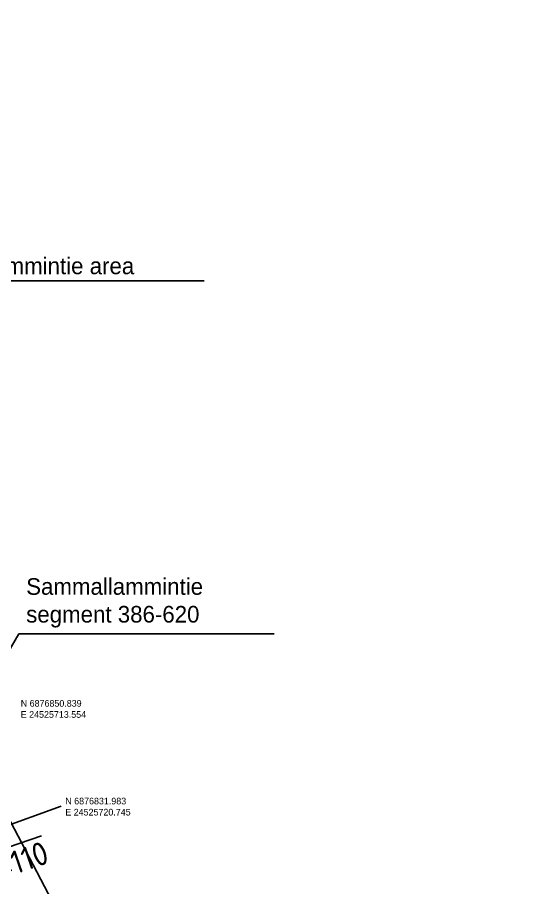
# Model space of a CAD drawing. Header units: metres. Extents: x 24525276 to 49051461, y 6876701 to 13753834.
# Drawn here: x 24525725.8 to 24525802.3, y 6876824 to 6876954.7 of the extents above; entities that cross this region are included whole.
import ezdxf
from ezdxf.enums import TextEntityAlignment as Align

# ---------------------------------------------------------------- set-up
doc = ezdxf.new("R2010")
doc.units = ezdxf.units.M
doc.linetypes.add('CENTER', pattern=[16, 10, -2, 2, -2])
doc.layers.add('Area_borders', color=5, linetype='Continuous')
doc.layers.add('Text', color=7, linetype='Continuous')
doc.styles.add('ISO35', font='iso3098.shx')

msp = doc.modelspace()

# ---------------------------------------------------------------- linework, layer by layer
at = {"color": 7}
msp.add_line((24525709.6, 6876824.91), (24525729.45, 6876831.77), dxfattribs=at)
at = {"color": 1, "linetype": 'CENTER', "flags": 128}
msp.add_lwpolyline([(24525276.87, 6876935.55), (24525506.27, 6876935.94, -0.035456), (24525521.82, 6876934.87), (24525612.64, 6876922.06, -0.28167), (24525701.26, 6876849.05), (24525709.6, 6876824.91, 0.113285), (24525735.66, 6876783.16), (24525794.78, 6876723.85)], format="xyb", dxfattribs=at)
at = {"layer": 'Area_borders'}
msp.add_lwpolyline([(24525749.57, 6876786.53), (24525802.3, 6876729.94), (24525786.2, 6876713.89), (24525710.15, 6876794.22), (24525648.2, 6876891.38), (24525630.47, 6876899.73), (24525522.07, 6876916.15), (24525425.88, 6876926.17), (24525425.85, 6876945.98), (24525495.83, 6876954.72), (24525594.17, 6876939.51), (24525623.79, 6876932.47), (24525653.05, 6876922.2), (24525693.28, 6876894.01)], close=True, dxfattribs=at)
at = {"layer": 'Text'}
for p, q in [((24525712.22, 6876838.19), (24525726.03, 6876862.12)), ((24525726.03, 6876862.12), (24525764.38, 6876862.12)), ((24525720.75, 6876831.98), (24525732.38, 6876836.22))]:
    msp.add_line(p, q, dxfattribs=at)
msp.add_lwpolyline([(24525693.28, 6876894.01), (24525708.08, 6876915.12), (24525753.9, 6876915.12)], dxfattribs=at)

# ---------------------------------------------------------------- texts
at = {"color": 2, "style": 'ISO35'}
msp.add_text('R=110', height=3.5, rotation=19.0525, dxfattribs=at).set_placement((24525729.7, 6876831.06), align=Align.TOP_RIGHT)
at = {"layer": 'Text', "char_height": 2.5, "attachment_point": 1}
for s, width, insert in [('Sammallammintie area', 59.4854, (24525709.19, 6876918.64)), ('Sammallammintie segment 386-620', 38.1132, (24525727.15, 6876870.47))]:
    msp.add_mtext_dynamic_manual_height_columns(s, width=width, gutter_width=12.5, heights=[0], dxfattribs=dict(at, insert=insert))
at = {"layer": 'Text', "char_height": 1, "attachment_point": 1}
for s, insert, width in [('N 6876850.839\\PE 24525713.554 ', (24525726.33, 6876852.16), 13.7232), ('N 6876831.983\\PE 24525720.745 ', (24525733.02, 6876837.48), 13.6665)]:
    msp.add_mtext(s, dxfattribs=dict(at, insert=insert, width=width))

doc.saveas('drawing.dxf')
